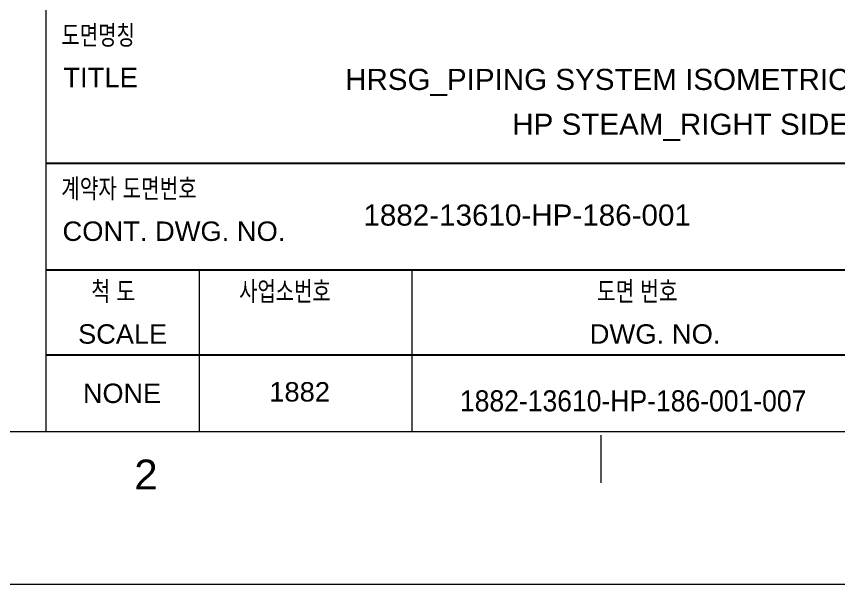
# Model space of a CAD drawing. Header units: inches. Extents: x 985 to 1826, y 0 to 594.
# Drawn here: x 1648.3 to 1745.7, y 0 to 67.3 of the extents above; entities that cross this region are included whole.
import ezdxf
from ezdxf.enums import TextEntityAlignment as Align

# ---------------------------------------------------------------- set-up
doc = ezdxf.new("R2010")
doc.units = ezdxf.units.IN
doc.header["$MEASUREMENT"] = 0
for name, color, linetype in [('BG 0 -1', 7, 'Continuous'), ('BG VPORT', 7, 'Continuous'), ('FRAME', 7, 'Continuous')]:
    doc.layers.add(name, color=color, linetype=linetype)
doc.styles.add('Arial', font='arial.ttf')

msp = doc.modelspace()

# ---------------------------------------------------------------- linework, layer by layer
at = {"layer": 'BG 0 -1', "color": 7, "linetype": 'Continuous', "lineweight": 9}
for p, q in [((1651.752, 210.377), (1651.752, 18.107)), ((1669.906, 37.27), (1669.906, 18.107)), ((1695.121, 37.27), (1695.121, 18.107)), ((1010.2, 18.107), (1801.02, 18.107)), ((1717.539, 17.683), (1717.539, 12.024)), ((1826.088, 0), (985.088, 0))]:
    msp.add_line(p, q, dxfattribs=at)
at = {"layer": 'BG VPORT', "color": 7, "linetype": 'Continuous', "lineweight": 25}
for p, q in [((1651.752, 49.877), (1801.02, 49.877)), ((1651.752, 37.27), (1801.02, 37.27)), ((1651.752, 27.184), (1801.02, 27.184))]:
    msp.add_line(p, q, dxfattribs=at)

# ---------------------------------------------------------------- texts
at = {"layer": 'BG 0 -1', "color": 7, "style": 'Arial', "width": 1.008516}
msp.add_text('2', height=3.537, dxfattribs=at).set_placement((1663.618, 13.053), align=Align.MIDDLE)
at = {"layer": 'BG VPORT', "color": 7, "style": 'Arial'}
for s, width, p in [('도면명칭', 0.752508, (1653.604, 63.904)), ('TITLE', 1.012319, (1653.814, 58.89)), ('계약자 도면번호', 0.761293, (1653.577, 45.744)), ('CONT. DWG. NO.', 1.006777, (1653.729, 40.687)), ('척 도', 0.780824, (1657.139, 33.572)), ('사업소번호', 0.752508, (1674.658, 33.572)), ('도면 번호', 0.767495, (1717.072, 33.572)), ('SCALE', 1.002175, (1655.575, 28.518)), ('DWG. NO.', 1.010364, (1716.205, 28.517)), ('NONE', 0.997208, (1656.152, 21.495)), ('1882', 1.008516, (1678.226, 21.669))]:
    msp.add_text(s, height=2.3, dxfattribs=dict(at, width=width)).set_placement(p)
at = {"layer": 'FRAME', "color": 2, "style": 'Arial'}
for s, width, p in [('HRSG_PIPING SYSTEM ISOMETRIC DRAWING FOR ', 1.003287, (1687.221, 58.562)), (' HP STEAM_RIGHT SIDE (LB) ', 1.003287, (1706.062, 53.249)), ('1882-13610-HP-186-001', 1.004634, (1689.388, 42.5)), ('1882-13610-HP-186-001-007', 0.9, (1700.827, 20.5))]:
    msp.add_text(s, height=2.5, dxfattribs=dict(at, width=width)).set_placement(p)

doc.saveas('drawing.dxf')
